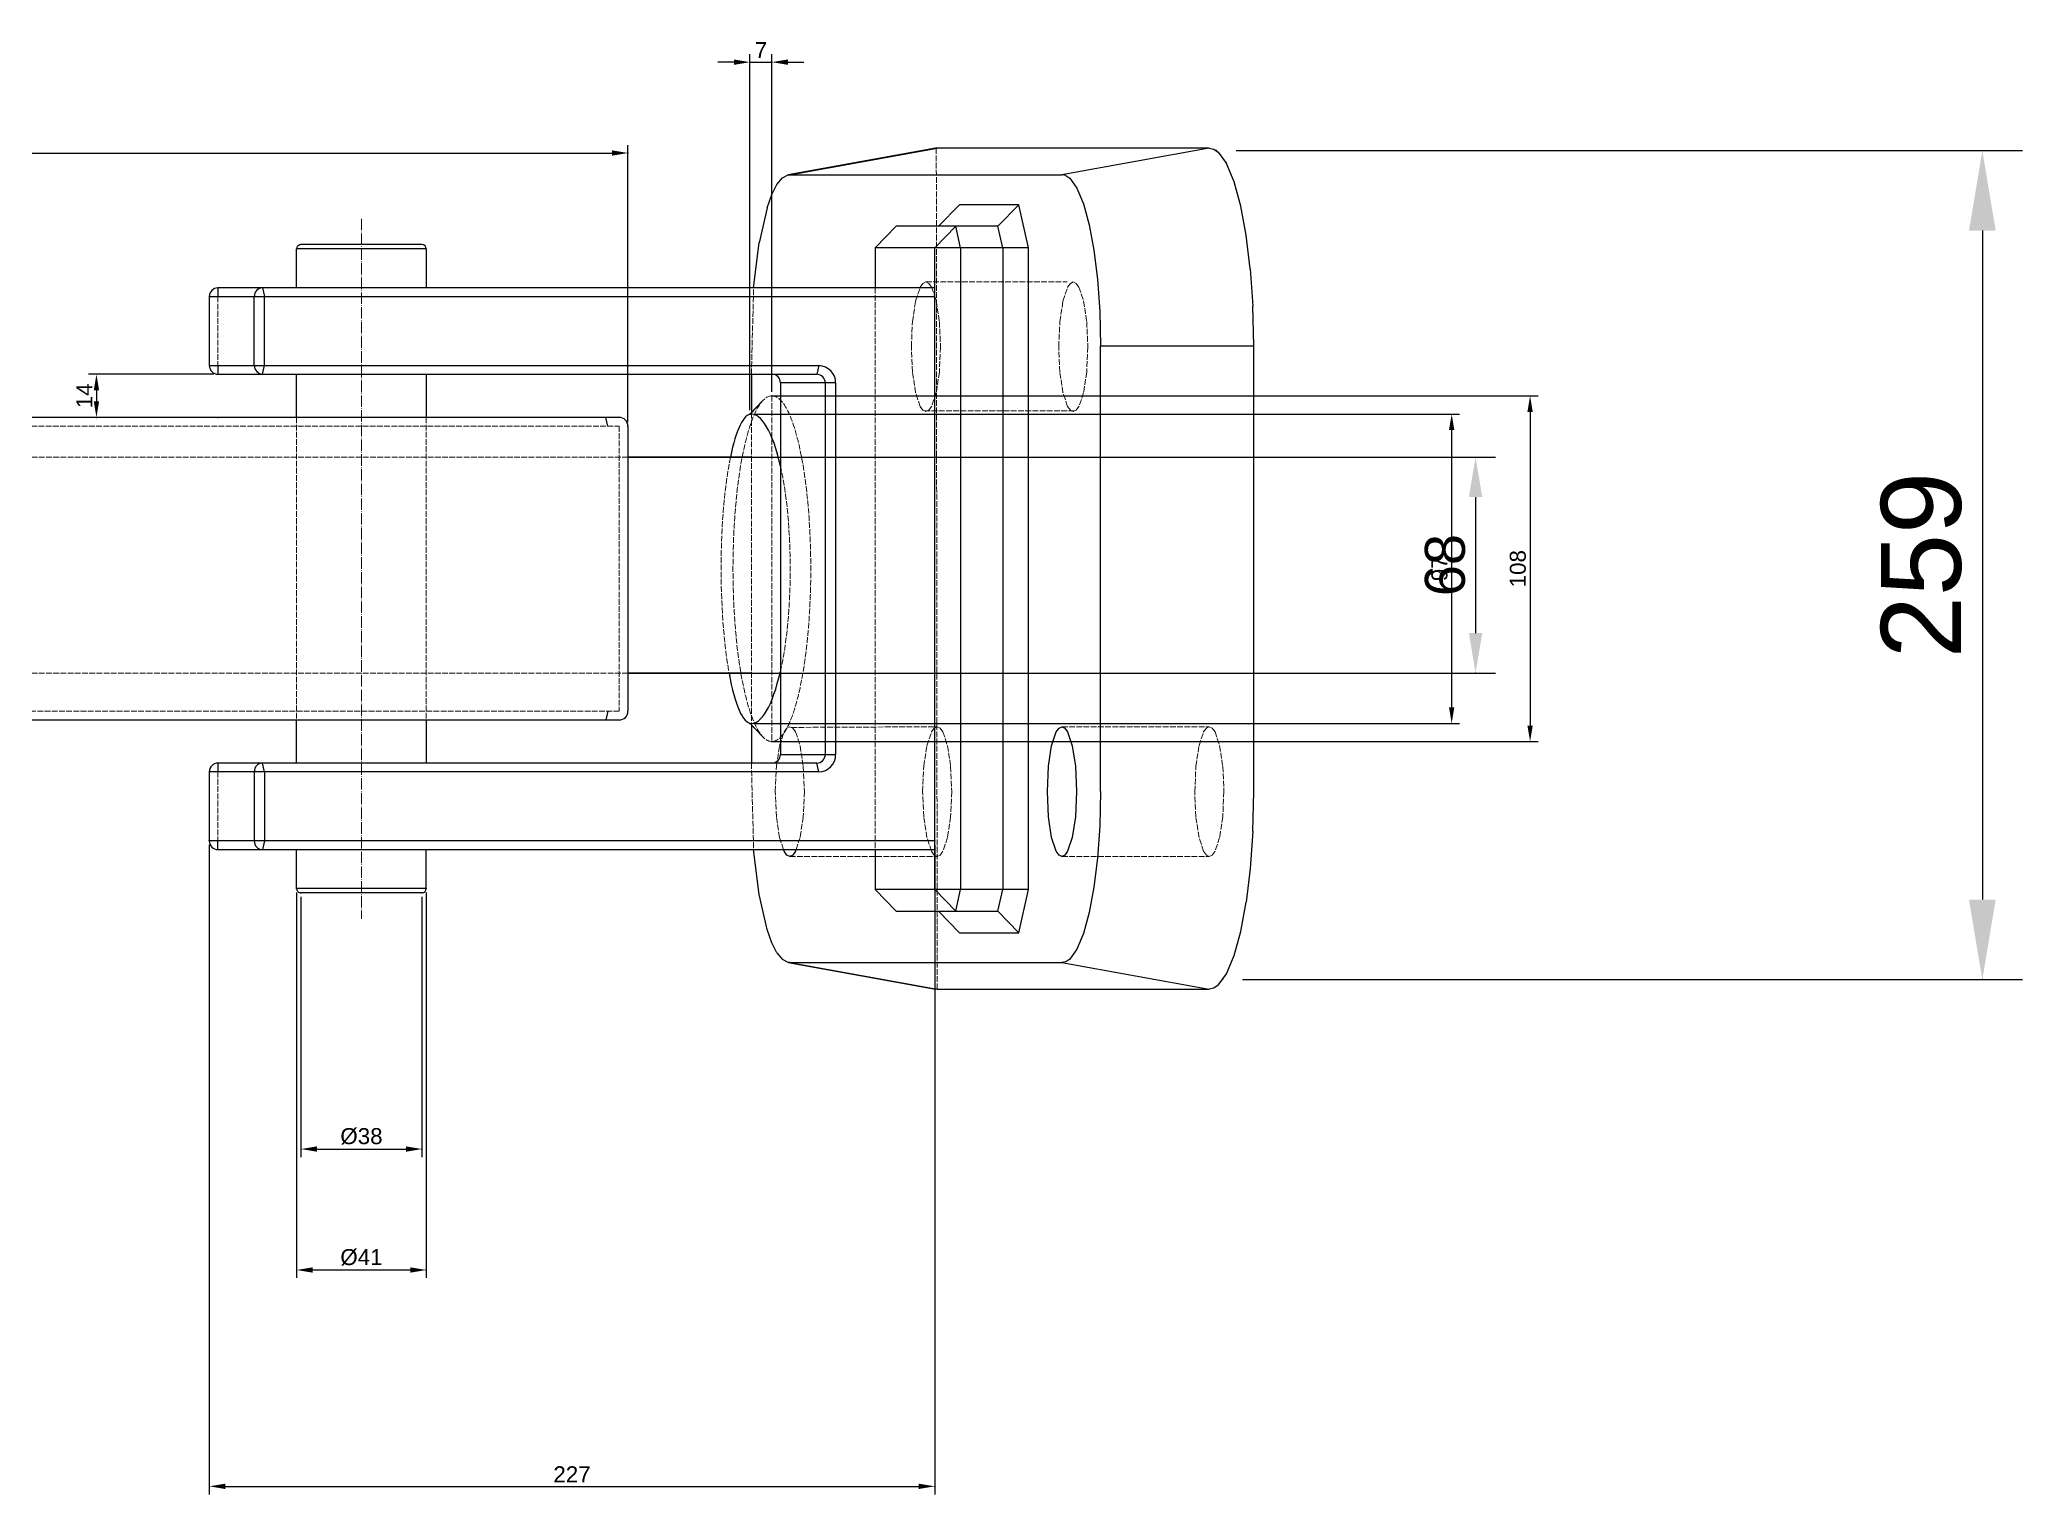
# Model space of a CAD drawing. Header units: millimetres. Extents: x -6198 to -2727, y 3560 to 4988.
# Drawn here: x -5147 to -4527, y 3560 to 4014 of the extents above; entities that cross this region are included whole.
import ezdxf

# ---------------------------------------------------------------- set-up
doc = ezdxf.new("R2010")
doc.units = ezdxf.units.MM
doc.header["$LTSCALE"] = 0.3
doc.linetypes.add('ACAD_ISO02W100', pattern=[15, 12, -3])
doc.linetypes.add('ACAD_ISO04W100', pattern=[30, 24, -3, 0, -3])
doc.layers.add('Ax', color=7, linetype='Continuous')
for name, color, linetype, lineweight in [('Cotas', 1, 'Continuous', 20), ('LCL', 7, 'Continuous', 25), ('LTCE', 7, 'ACAD_ISO02W100', 20), ('LTPE', 7, 'ACAD_ISO04W100', 20)]:
    doc.layers.add(name, color=color, linetype=linetype, lineweight=lineweight)
doc.styles.get("Standard").update_dxf_attribs({"font": 'arial.ttf'})
doc.dimstyles.new('ISO-25 Annotative', dxfattribs={"dimtxt": 2.5, "dimasz": 2.5, "dimexe": 1.25, "dimexo": 0.625, "dimtad": 1, "dimdec": 0, "dimtxsty": 'Standard', "dimcen": 2.5, "dimadec": 0, "dimazin": 0, "dimtfac": 1, "dimtdec": 0, "dimtmove": 0, "dimatfit": 3, "dimfxl": 1, "dimarcsym": 0})

# ---------------------------------------------------------------- blocks, each defined once
blk = doc.blocks.new('*D19')
at = {"layer": 'Ax', "color": 0, "ltscale": 0.5}
for p in [(-5093.99, 3764.03), (-4867.34, 3764.03), (-4867.34, 3562.33)]:
    blk.add_point(p, dxfattribs=at)
at = {"layer": 'Cotas', "color": 0, "lineweight": -2, "ltscale": 0.5}
for p, q in [((-5093.99, 3762.78), (-5093.99, 3559.83)), ((-4867.34, 3762.78), (-4867.34, 3559.83)), ((-5088.99, 3562.33), (-4872.34, 3562.33))]:
    blk.add_line(p, q, dxfattribs=at)
at = {"layer": 'Cotas', "color": 0, "ltscale": 0.5}
for points in [[(-5088.99, 3563.16), (-5088.99, 3561.49), (-5093.99, 3562.33)], [(-4872.34, 3563.16), (-4872.34, 3561.49), (-4867.34, 3562.33)]]:
    blk.add_solid(points, dxfattribs=at)
at = {"layer": 'Cotas', "color": 0, "ltscale": 0.5, "insert": (-4980.66, 3566.09), "char_height": 5, "attachment_point": 5}
blk.add_mtext('227', dxfattribs=at)
blk = doc.blocks.new('*D20')
at = {"layer": 'Ax', "color": 0, "ltscale": 0.5}
for p in [(-4924.65, 3897.4), (-4925.06, 3800.76), (-4705.8, 3800.76)]:
    blk.add_point(p, dxfattribs=at)
at = {"layer": 'Cotas', "color": 0, "lineweight": -2, "ltscale": 0.5}
for p, q in [((-4923.4, 3897.4), (-4703.3, 3897.4)), ((-4705.8, 3892.4), (-4705.8, 3805.76)), ((-4923.81, 3800.76), (-4703.3, 3800.76))]:
    blk.add_line(p, q, dxfattribs=at)
at = {"layer": 'Cotas', "color": 0, "ltscale": 0.5}
for points in [[(-4706.63, 3892.4), (-4704.96, 3892.4), (-4705.8, 3897.4)], [(-4706.63, 3805.76), (-4704.96, 3805.76), (-4705.8, 3800.76)]]:
    blk.add_solid(points, dxfattribs=at)
at = {"layer": 'Cotas', "color": 0, "ltscale": 0.5, "insert": (-4709.6, 3849.08), "char_height": 5, "attachment_point": 5, "rotation": 90}
blk.add_mtext('97', dxfattribs=at)
blk = doc.blocks.new('*D21')
at = {"layer": 'Ax', "color": 0, "ltscale": 0.5}
for p in [(-4918.21, 3903.1), (-4918.21, 3795.08), (-4681.29, 3795.08)]:
    blk.add_point(p, dxfattribs=at)
at = {"layer": 'Cotas', "color": 0, "lineweight": -2, "ltscale": 0.5}
for p, q in [((-4916.96, 3903.1), (-4678.79, 3903.1)), ((-4681.29, 3898.1), (-4681.29, 3800.08)), ((-4916.96, 3795.08), (-4678.79, 3795.08))]:
    blk.add_line(p, q, dxfattribs=at)
at = {"layer": 'Cotas', "color": 0, "ltscale": 0.5}
for points in [[(-4682.13, 3898.1), (-4680.46, 3898.1), (-4681.29, 3903.1)], [(-4682.13, 3800.08), (-4680.46, 3800.08), (-4681.29, 3795.08)]]:
    blk.add_solid(points, dxfattribs=at)
at = {"layer": 'Cotas', "color": 0, "ltscale": 0.5, "insert": (-4685.1, 3849.09), "char_height": 5, "attachment_point": 5, "rotation": 90}
blk.add_mtext('108', dxfattribs=at)
blk = doc.blocks.new('*D31')
at = {"layer": 'Ax', "color": 0, "ltscale": 0.5}
for p in [(-4918.21, 4007.39), (-4918.21, 3903.1), (-4925.06, 3897.38)]:
    blk.add_point(p, dxfattribs=at)
at = {"layer": 'Cotas', "color": 0, "lineweight": -2, "ltscale": 0.5}
for p, q in [((-4925.06, 3898.63), (-4925.06, 4009.89)), ((-4918.21, 3904.35), (-4918.21, 4009.89)), ((-4930.06, 4007.39), (-4935.06, 4007.39)), ((-4925.06, 4007.39), (-4918.21, 4007.39)), ((-4913.21, 4007.39), (-4908.21, 4007.39))]:
    blk.add_line(p, q, dxfattribs=at)
at = {"layer": 'Cotas', "color": 0, "ltscale": 0.5}
for points in [[(-4930.06, 4008.23), (-4930.06, 4006.56), (-4925.06, 4007.39)], [(-4913.21, 4008.23), (-4913.21, 4006.56), (-4918.21, 4007.39)]]:
    blk.add_solid(points, dxfattribs=at)
at = {"layer": 'Cotas', "color": 0, "ltscale": 0.5, "insert": (-4921.63, 4011.14), "char_height": 5, "attachment_point": 5}
blk.add_mtext('7', dxfattribs=at)
blk = doc.blocks.new('*D35')
at = {"layer": 'Ax', "color": 0, "ltscale": 0.5}
for p in [(-4963.2, 3979), (-5597.8, 3893.73), (-4963.2, 3893.65)]:
    blk.add_point(p, dxfattribs=at)
at = {"layer": 'Cotas', "color": 0, "lineweight": -2, "ltscale": 0.5}
for p, q in [((-5597.8, 3894.98), (-5597.8, 3981.5)), ((-5592.8, 3979), (-4968.2, 3979)), ((-4963.2, 3894.9), (-4963.2, 3981.5))]:
    blk.add_line(p, q, dxfattribs=at)
at = {"layer": 'Cotas', "color": 0, "ltscale": 0.5}
for points in [[(-5592.8, 3979.84), (-5592.8, 3978.17), (-5597.8, 3979)], [(-4968.2, 3979.84), (-4968.2, 3978.17), (-4963.2, 3979)]]:
    blk.add_solid(points, dxfattribs=at)
at = {"layer": 'Cotas', "color": 0, "ltscale": 0.5, "insert": (-5280.5, 3982.81), "char_height": 5, "attachment_point": 5}
blk.add_mtext('635', dxfattribs=at)
blk = doc.blocks.new('*D43')
at = {"layer": 'Ax', "color": 0, "ltscale": 0.5}
for p in [(-5091.29, 3909.85), (-5129.26, 3896.35), (-5091.29, 3896.35)]:
    blk.add_point(p, dxfattribs=at)
at = {"layer": 'Cotas', "color": 0, "lineweight": -2, "ltscale": 0.5}
for p, q in [((-5092.54, 3909.85), (-5131.76, 3909.85)), ((-5129.26, 3904.85), (-5129.26, 3901.35)), ((-5092.54, 3896.35), (-5131.76, 3896.35))]:
    blk.add_line(p, q, dxfattribs=at)
at = {"layer": 'Cotas', "color": 0, "ltscale": 0.5}
for points in [[(-5130.09, 3904.85), (-5128.43, 3904.85), (-5129.26, 3909.85)], [(-5130.09, 3901.35), (-5128.43, 3901.35), (-5129.26, 3896.35)]]:
    blk.add_solid(points, dxfattribs=at)
at = {"layer": 'Cotas', "color": 0, "ltscale": 0.5, "insert": (-5133.02, 3903.1), "char_height": 5, "attachment_point": 5, "rotation": 90}
blk.add_mtext('14', dxfattribs=at)
blk = doc.blocks.new('*D46')
at = {"layer": 'Ax', "color": 0, "ltscale": 0.5}
for p in [(-5066.7, 3749.17), (-5026.2, 3749.17), (-5026.2, 3629.94)]:
    blk.add_point(p, dxfattribs=at)
at = {"layer": 'Cotas', "color": 0, "lineweight": -2, "ltscale": 0.5}
for p, q in [((-5066.7, 3747.92), (-5066.7, 3627.44)), ((-5026.2, 3747.92), (-5026.2, 3627.44)), ((-5061.7, 3629.94), (-5031.2, 3629.94))]:
    blk.add_line(p, q, dxfattribs=at)
at = {"layer": 'Cotas', "color": 0, "ltscale": 0.5}
for points in [[(-5061.7, 3630.77), (-5061.7, 3629.1), (-5066.7, 3629.94)], [(-5031.2, 3630.77), (-5031.2, 3629.1), (-5026.2, 3629.94)]]:
    blk.add_solid(points, dxfattribs=at)
at = {"layer": 'Cotas', "color": 0, "ltscale": 0.5, "insert": (-5046.45, 3633.88), "char_height": 5, "attachment_point": 5}
blk.add_mtext('%%C41', dxfattribs=at)
blk = doc.blocks.new('*D47')
at = {"layer": 'Ax', "color": 0, "ltscale": 0.5}
for p in [(-5065.35, 3747.82), (-5027.55, 3747.82), (-5027.55, 3667.73)]:
    blk.add_point(p, dxfattribs=at)
at = {"layer": 'Cotas', "color": 0, "lineweight": -2, "ltscale": 0.5}
for p, q in [((-5065.35, 3746.57), (-5065.35, 3665.23)), ((-5027.55, 3746.57), (-5027.55, 3665.23)), ((-5060.35, 3667.73), (-5032.55, 3667.73))]:
    blk.add_line(p, q, dxfattribs=at)
at = {"layer": 'Cotas', "color": 0, "ltscale": 0.5}
for points in [[(-5060.35, 3668.57), (-5060.35, 3666.9), (-5065.35, 3667.73)], [(-5032.55, 3668.57), (-5032.55, 3666.9), (-5027.55, 3667.73)]]:
    blk.add_solid(points, dxfattribs=at)
at = {"layer": 'Cotas', "color": 0, "ltscale": 0.5, "insert": (-5046.45, 3671.68), "char_height": 5, "attachment_point": 5}
blk.add_mtext('%%C38', dxfattribs=at)
blk = doc.blocks.new('*D52')
at = {"layer": 'Ax', "color": 0, "ltscale": 0.5}
for p in [(-4965.9, 3883.99), (-4965.9, 3816.48), (-4698.33, 3816.48)]:
    blk.add_point(p, dxfattribs=at)
at = {"layer": 'Cotas', "color": 0, "lineweight": -2, "ltscale": 0.5}
for p, q in [((-4962.78, 3883.99), (-4692.08, 3883.99)), ((-4698.33, 3871.49), (-4698.33, 3828.98)), ((-4962.78, 3816.48), (-4692.08, 3816.48))]:
    blk.add_line(p, q, dxfattribs=at)
at = {"layer": 'Cotas', "color": 0, "ltscale": 0.5}
for points in [[(-4700.41, 3871.49), (-4696.24, 3871.49), (-4698.33, 3883.99)], [(-4700.41, 3828.98), (-4696.24, 3828.98), (-4698.33, 3816.48)]]:
    blk.add_solid(points, dxfattribs=at)
at = {"layer": 'Cotas', "color": 0, "ltscale": 0.5, "insert": (-4707.83, 3850.23), "char_height": 12.5, "attachment_point": 5, "rotation": 90}
blk.add_mtext('68', dxfattribs=at)
blk = doc.blocks.new('*D409')
at = {"layer": 'Ax', "color": 0, "ltscale": 0.5, "transparency": 16777216}
for p in [(-4779.41, 3979.74), (-4777.41, 3720.71), (-4539.98, 3720.71)]:
    blk.add_point(p, dxfattribs=at)
at = {"layer": 'Cotas', "color": 0, "lineweight": -2, "ltscale": 0.5, "transparency": 16777216}
for p, q in [((-4773.16, 3979.74), (-4527.48, 3979.74)), ((-4539.98, 3954.74), (-4539.98, 3745.71)), ((-4771.16, 3720.71), (-4527.48, 3720.71))]:
    blk.add_line(p, q, dxfattribs=at)
at = {"layer": 'Cotas', "color": 0, "ltscale": 0.5, "transparency": 16777216}
for points in [[(-4544.15, 3954.74), (-4535.81, 3954.74), (-4539.98, 3979.74)], [(-4544.15, 3745.71), (-4535.81, 3745.71), (-4539.98, 3720.71)]]:
    blk.add_solid(points, dxfattribs=at)
at = {"layer": 'Cotas', "color": 0, "ltscale": 0.5, "transparency": 16777216, "insert": (-4558.99, 3850.22), "char_height": 25, "attachment_point": 5, "rotation": 90}
blk.add_mtext('259', dxfattribs=at)

msp = doc.modelspace()

# ---------------------------------------------------------------- linework, layer by layer
at = {"layer": 'LCL'}
for p, q in [((-4867.12, 3980.48), (-4913.09, 3972.15)), ((-4912.6, 3972.2), (-4866.55, 3980.53)), ((-4866.55, 3980.53), (-4867.12, 3980.48)), ((-4781.52, 3980.53), (-4866.55, 3980.53)), ((-4781.52, 3980.53), (-4827.57, 3972.2)), ((-4781.52, 3980.53), (-4780.1, 3980.21)), ((-4780.1, 3980.21), (-4778.72, 3979.27)), ((-4778.72, 3979.27), (-4776.11, 3975.67)), ((-4916.61, 3969.14), (-4914.89, 3971.22)), ((-4914.89, 3971.22), (-4913.09, 3972.15)), ((-4913.09, 3972.15), (-4912.6, 3972.2)), ((-4912.6, 3972.2), (-4827.57, 3972.2)), ((-4826.34, 3971.92), (-4827.57, 3972.2)), ((-4826.34, 3971.92), (-4825.14, 3971.11)), ((-4773.75, 3969.97), (-4776.11, 3975.67)), ((-4919.71, 3961.84), (-4918.22, 3965.99)), ((-4918.22, 3965.99), (-4916.61, 3969.14)), ((-4825.14, 3971.11), (-4822.88, 3968)), ((-4822.88, 3968), (-4820.84, 3963.07)), ((-4771.69, 3962.43), (-4773.75, 3969.97)), ((-4919.71, 3961.84), (-4922.21, 3950.88)), ((-4859.61, 3962.85), (-4866.19, 3956.09)), ((-4841.03, 3962.85), (-4859.61, 3962.85)), ((-4847.61, 3956.09), (-4841.03, 3962.85)), ((-4837.99, 3949.34), (-4841.03, 3962.85)), ((-4820.84, 3963.07), (-4819.06, 3956.54)), ((-4769.99, 3953.28), (-4771.69, 3962.43)), ((-4879.35, 3956.09), (-4885.92, 3949.34)), ((-4847.61, 3956.09), (-4879.35, 3956.09)), ((-4860.76, 3956.09), (-4867.34, 3949.34)), ((-4859.24, 3949.34), (-4860.76, 3956.09)), ((-4846.09, 3949.34), (-4847.61, 3956.09)), ((-4819.06, 3956.54), (-4817.59, 3948.62)), ((-4768.71, 3942.78), (-4769.99, 3953.28)), ((-5066.7, 3936.85), (-5066.7, 3949.01)), ((-5026.2, 3949.01), (-5066.7, 3949.01)), ((-5027.55, 3950.36), (-5065.35, 3950.36)), ((-5026.2, 3949.01), (-5026.2, 3936.85)), ((-4923.91, 3936.85), (-4922.21, 3950.88)), ((-4885.92, 3949.34), (-4885.92, 3936.85)), ((-4837.99, 3949.34), (-4885.92, 3949.34)), ((-4867.34, 3748.84), (-4867.34, 3949.34)), ((-4859.24, 3949.34), (-4859.24, 3748.84)), ((-4846.09, 3949.34), (-4846.09, 3748.84)), ((-4837.99, 3748.84), (-4837.99, 3949.34)), ((-4817.59, 3948.62), (-4816.48, 3939.54)), ((-4768.71, 3942.78), (-4767.9, 3931.18)), ((-5093.99, 3934.15), (-5093.99, 3912.55)), ((-5093.99, 3934.15), (-4867.34, 3934.15)), ((-4867.34, 3936.85), (-5091.29, 3936.85)), ((-5079.96, 3912.55), (-5079.96, 3934.15)), ((-5077.32, 3936.85), (-5076.72, 3934.15)), ((-5076.72, 3912.55), (-5076.72, 3934.15)), ((-4816.48, 3939.54), (-4815.78, 3929.5)), ((-4815.78, 3929.5), (-4815.54, 3918.73)), ((-4767.62, 3918.73), (-4767.9, 3931.18)), ((-4815.54, 3918.73), (-4767.62, 3918.73)), ((-4815.54, 3779.46), (-4815.54, 3918.73)), ((-4767.62, 3779.46), (-4767.62, 3918.73)), ((-5093.99, 3912.55), (-4903.54, 3912.55)), ((-5091.29, 3909.85), (-4904.15, 3909.85)), ((-5077.32, 3909.85), (-5076.72, 3912.55)), ((-5066.7, 3896.35), (-5066.7, 3909.85)), ((-5026.2, 3909.85), (-5026.2, 3896.35)), ((-4924.62, 3909.85), (-4924.62, 3897.83)), ((-4903.54, 3912.55), (-4904.15, 3909.85)), ((-4918.21, 3903.1), (-4915.55, 3903.1)), ((-4915.55, 3907.15), (-4915.55, 3791.03)), ((-4898.28, 3907.15), (-4915.55, 3907.15)), ((-4901.52, 3907.15), (-4901.52, 3791.03)), ((-4898.28, 3907.15), (-4898.28, 3791.03)), ((-4925.06, 3897.38), (-4921.01, 3901.64)), ((-4925.06, 3897.38), (-4924.62, 3897.83)), ((-4924.62, 3897.83), (-4921.01, 3901.64)), ((-4965.9, 3896.35), (-5595.1, 3896.35)), ((-4969.48, 3893.65), (-4970.09, 3896.35)), ((-4963.2, 3893.65), (-4963.2, 3804.53)), ((-4924.62, 3883.99), (-4963.2, 3883.99)), ((-4924.62, 3816.48), (-4963.2, 3816.48)), ((-4969.48, 3804.53), (-4970.09, 3801.83)), ((-5595.1, 3801.83), (-4965.9, 3801.83)), ((-5066.7, 3788.33), (-5066.7, 3801.83)), ((-5026.2, 3801.83), (-5026.2, 3788.33)), ((-4925.06, 3800.8), (-4921.01, 3796.54)), ((-4924.62, 3800.35), (-4921.01, 3796.54)), ((-4924.62, 3800.35), (-4924.62, 3788.33)), ((-4830.79, 3793.78), (-4829.34, 3798.12)), ((-4829.34, 3798.12), (-4828.48, 3799.3)), ((-4828.48, 3799.3), (-4827.57, 3799.71)), ((-4827.57, 3799.71), (-4826.65, 3799.3)), ((-4826.65, 3799.3), (-4825.79, 3798.12)), ((-4825.79, 3798.12), (-4824.34, 3793.78)), ((-4918.21, 3795.08), (-4915.55, 3795.08)), ((-4831.76, 3787.34), (-4830.79, 3793.78)), ((-4824.34, 3793.78), (-4823.37, 3787.34)), ((-5093.99, 3785.63), (-5093.99, 3764.03)), ((-4903.54, 3785.63), (-5093.99, 3785.63)), ((-4904.15, 3788.33), (-5091.29, 3788.33)), ((-5079.96, 3785.63), (-5079.96, 3764.03)), ((-5076.72, 3785.63), (-5077.32, 3788.33)), ((-5076.72, 3785.63), (-5076.72, 3764.03)), ((-4915.55, 3791.03), (-4898.28, 3791.03)), ((-4903.54, 3785.63), (-4904.15, 3788.33)), ((-4832.12, 3779.46), (-4831.76, 3787.34)), ((-4823.37, 3787.34), (-4823.01, 3779.46)), ((-4831.76, 3771.57), (-4832.12, 3779.46)), ((-4823.01, 3779.46), (-4823.37, 3771.57)), ((-4815.54, 3779.46), (-4815.78, 3768.68)), ((-4767.9, 3767), (-4767.62, 3779.46)), ((-4830.79, 3765.13), (-4831.76, 3771.57)), ((-4823.37, 3771.57), (-4824.34, 3765.13)), ((-4815.78, 3768.68), (-4816.48, 3758.64)), ((-4767.9, 3767), (-4768.71, 3755.4)), ((-4867.34, 3764.03), (-5093.99, 3764.03)), ((-5091.29, 3761.33), (-4867.34, 3761.33)), ((-5076.72, 3764.03), (-5077.32, 3761.33)), ((-5066.7, 3749.18), (-5066.7, 3761.33)), ((-5026.2, 3749.18), (-5026.2, 3761.33)), ((-4922.21, 3747.31), (-4923.91, 3761.33)), ((-4885.92, 3761.33), (-4885.92, 3748.84)), ((-4829.34, 3760.79), (-4830.79, 3765.13)), ((-4828.48, 3759.61), (-4829.34, 3760.79)), ((-4825.79, 3760.79), (-4826.65, 3759.61)), ((-4824.34, 3765.13), (-4825.79, 3760.79)), ((-4827.57, 3759.2), (-4828.48, 3759.61)), ((-4826.65, 3759.61), (-4827.57, 3759.2)), ((-4816.48, 3758.64), (-4817.59, 3749.56)), ((-4768.71, 3755.4), (-4769.99, 3744.9)), ((-5026.2, 3749.18), (-5066.7, 3749.18)), ((-4885.92, 3748.84), (-4879.35, 3742.09)), ((-4837.99, 3748.84), (-4885.92, 3748.84)), ((-4860.76, 3742.09), (-4867.34, 3748.84)), ((-4860.76, 3742.09), (-4859.24, 3748.84)), ((-4847.61, 3742.09), (-4846.09, 3748.84)), ((-4841.03, 3735.34), (-4837.99, 3748.84)), ((-4817.59, 3749.56), (-4819.06, 3741.65)), ((-5027.55, 3747.82), (-5065.35, 3747.82)), ((-4919.71, 3736.34), (-4922.21, 3747.31)), ((-4879.35, 3742.09), (-4847.61, 3742.09)), ((-4866.19, 3742.09), (-4859.61, 3735.34)), ((-4841.03, 3735.34), (-4847.61, 3742.09)), ((-4771.69, 3735.75), (-4769.99, 3744.9)), ((-4918.22, 3732.19), (-4919.71, 3736.34)), ((-4819.06, 3741.65), (-4820.84, 3735.12)), ((-4773.75, 3728.21), (-4771.69, 3735.75)), ((-4916.61, 3729.04), (-4918.22, 3732.19)), ((-4859.61, 3735.34), (-4841.03, 3735.34)), ((-4822.88, 3730.19), (-4825.14, 3727.07)), ((-4820.84, 3735.12), (-4822.88, 3730.19)), ((-4916.61, 3729.04), (-4914.89, 3726.96)), ((-4913.09, 3726.03), (-4914.89, 3726.96)), ((-4913.09, 3726.03), (-4867.12, 3717.7)), ((-4912.6, 3725.98), (-4913.09, 3726.03)), ((-4912.6, 3725.98), (-4827.57, 3725.98)), ((-4912.6, 3725.98), (-4866.55, 3717.65)), ((-4826.34, 3726.26), (-4827.57, 3725.98)), ((-4827.57, 3725.98), (-4781.52, 3717.65)), ((-4825.14, 3727.07), (-4826.34, 3726.26)), ((-4776.11, 3722.51), (-4773.75, 3728.21)), ((-4866.55, 3717.65), (-4867.12, 3717.7)), ((-4866.55, 3717.65), (-4781.52, 3717.65)), ((-4780.1, 3717.97), (-4781.52, 3717.65)), ((-4778.72, 3718.91), (-4780.1, 3717.97)), ((-4778.72, 3718.91), (-4776.11, 3722.51))]:
    msp.add_line(p, q, dxfattribs=at)
at = {"layer": 'LCL', "ltscale": 0.3}
for p, q in [((-5091.29, 3936.85), (-5091.29, 3934.15)), ((-5091.29, 3934.15), (-5091.29, 3934.15)), ((-5091.29, 3912.55), (-5091.29, 3909.85))]:
    msp.add_line(p, q, dxfattribs=at)
at = {"layer": 'LCL', "ltscale": 0.5}
for p, q in [((-5091.29, 3788.33), (-5091.29, 3785.63)), ((-5091.29, 3761.33), (-5091.29, 3764.03)), ((-4914.37, 3760.79), (-4914.55, 3761.33)), ((-4913.51, 3759.61), (-4914.37, 3760.79)), ((-4910.82, 3760.79), (-4911.68, 3759.61)), ((-4910.82, 3760.79), (-4910.65, 3761.33)), ((-4912.6, 3759.2), (-4913.51, 3759.61)), ((-4911.68, 3759.61), (-4912.6, 3759.2))]:
    msp.add_line(p, q, dxfattribs=at)
at = {"layer": 'LCL', "ltscale": 0.3}
for centre, radius, start, end in [((-5065.35, 3949.01), 1.35, 89.94752, 180.05248), ((-5027.55, 3949.01), 1.35, 0.02089, 89.97911), ((-5091.29, 3934.15), 2.7, 89.98421, 180.01579), ((-5077.29, 3934.19), 2.67, 90.77229, 180.73694), ((-5091.15, 3912.69), 2.84, 182.73026, 267.26974), ((-5077.14, 3912.66), 2.81, 182.18688, 266.3039), ((-4918.1, 3907.3), 2.55, 356.73637, 90.26577), ((-4904.19, 3907.18), 2.67, 359.31232, 89.23724), ((-4903.61, 3907.22), 5.33, 359.26921, 89.25096), ((-4965.9, 3893.65), 2.7, 0.02089, 89.97911), ((-4965.9, 3804.53), 2.7, 270.02089, 359.97911), ((-5091.29, 3785.63), 2.7, 89.98421, 180.01579), ((-4918.25, 3791.03), 2.7, 272.97559, 0.02227), ((-4904.19, 3791), 2.67, 270.76276, 0.68768), ((-4903.61, 3790.96), 5.33, 270.74904, 0.73079), ((-5091.29, 3764.03), 2.7, 179.98421, 270.01579), ((-5065.35, 3749.17), 1.35, 179.94752, 270.05248), ((-5027.55, 3749.18), 1.35, 270.02089, 359.97911)]:
    msp.add_arc(centre, radius, start, end, dxfattribs=at)
at = {"layer": 'LCL', "ltscale": 0.5}
for centre, start, end in [((-5077.29, 3785.67), 90.77229, 180.73694), ((-5077.29, 3763.99), 179.26306, 269.22771)]:
    msp.add_arc(centre, 2.67, start, end, dxfattribs=at)
for centre, ratio, start_param, end_param in [((-4924.62, 3849.09), 0.195532, 0, 0.764166), ((-4924.65, 3849.07), 0.251402, 5.4372, 6.316697), ((-4924.62, 3849.09), 0.195532, 2.31135, 3.143686), ((-4924.65, 3849.07), 0.251402, 3.107475, 3.987016)]:
    msp.add_ellipse(centre, major_axis=(0, 48.34), ratio=ratio, start_param=start_param, end_param=end_param, dxfattribs=at)
at = {"layer": 'LTCE', "ltscale": 0.5}
for p, q in [((-4866.83, 3980.5), (-4866.55, 3717.65)), ((-5091.29, 3934.15), (-5091.29, 3912.55)), ((-4924.62, 3909.85), (-4923.91, 3936.85)), ((-4885.92, 3936.85), (-4885.92, 3761.33)), ((-4870.07, 3938.69), (-4825.89, 3938.69)), ((-4918.21, 3903.1), (-4918.21, 3795.08)), ((-4924.62, 3897.83), (-4924.62, 3800.35)), ((-4870.53, 3898.38), (-4823.66, 3898.38)), ((-5595.1, 3893.65), (-4965.9, 3893.65)), ((-5066.7, 3896.35), (-5066.7, 3801.83)), ((-5026.2, 3896.35), (-5026.2, 3801.83)), ((-4965.9, 3893.65), (-4965.9, 3804.53)), ((-4963.2, 3883.99), (-5219.83, 3883.99)), ((-4963.2, 3816.48), (-5219.83, 3816.48)), ((-4965.9, 3804.53), (-5595.1, 3804.53)), ((-4915.82, 3793.78), (-4914.37, 3798.12)), ((-4914.37, 3798.12), (-4913.51, 3799.3)), ((-4913.51, 3799.3), (-4912.6, 3799.71)), ((-4912.6, 3799.71), (-4911.68, 3799.3)), ((-4912.14, 3799.5), (-4866.55, 3799.71)), ((-4911.68, 3799.3), (-4910.82, 3798.12)), ((-4910.82, 3798.12), (-4909.38, 3793.78)), ((-4827.57, 3799.71), (-4781.52, 3799.71)), ((-4784.74, 3793.78), (-4783.29, 3798.12)), ((-4783.29, 3798.12), (-4782.44, 3799.3)), ((-4782.44, 3799.3), (-4781.52, 3799.71)), ((-4781.52, 3799.71), (-4780.6, 3799.3)), ((-4780.6, 3799.3), (-4779.74, 3798.12)), ((-4779.74, 3798.12), (-4778.3, 3793.78)), ((-4916.79, 3787.34), (-4915.82, 3793.78)), ((-4909.38, 3793.78), (-4908.4, 3787.34)), ((-4785.72, 3787.34), (-4784.74, 3793.78)), ((-4778.3, 3793.78), (-4777.32, 3787.34)), ((-5091.29, 3785.63), (-5091.29, 3764.03)), ((-4924.62, 3788.33), (-4923.91, 3761.33)), ((-4917.15, 3779.46), (-4916.79, 3787.34)), ((-4908.4, 3787.34), (-4908.04, 3779.46)), ((-4786.07, 3779.46), (-4785.72, 3787.34)), ((-4777.32, 3787.34), (-4776.96, 3779.46)), ((-4916.79, 3771.57), (-4917.15, 3779.46)), ((-4908.04, 3779.46), (-4908.4, 3771.57)), ((-4785.72, 3771.57), (-4786.07, 3779.46)), ((-4776.96, 3779.46), (-4777.32, 3771.57)), ((-4915.82, 3765.13), (-4916.79, 3771.57)), ((-4908.4, 3771.57), (-4909.38, 3765.13)), ((-4784.74, 3765.13), (-4785.72, 3771.57)), ((-4777.32, 3771.57), (-4778.3, 3765.13)), ((-4914.55, 3761.33), (-4915.82, 3765.13)), ((-4909.38, 3765.13), (-4910.65, 3761.33)), ((-4783.29, 3760.79), (-4784.74, 3765.13)), ((-4782.44, 3759.61), (-4783.29, 3760.79)), ((-4779.74, 3760.79), (-4780.6, 3759.61)), ((-4778.3, 3765.13), (-4779.74, 3760.79)), ((-4912.6, 3759.2), (-4866.55, 3759.2)), ((-4827.57, 3759.2), (-4781.52, 3759.2)), ((-4781.52, 3759.2), (-4782.44, 3759.61)), ((-4780.6, 3759.61), (-4781.52, 3759.2))]:
    msp.add_line(p, q, dxfattribs=at)
for points in [[(-4871.84, 3937.09), (-4870.99, 3938.27), (-4870.07, 3938.69), (-4869.15, 3938.27), (-4868.3, 3937.09), (-4866.85, 3932.75), (-4865.87, 3926.32), (-4865.52, 3918.43), (-4865.87, 3910.55), (-4866.85, 3904.11), (-4868.3, 3899.77), (-4869.15, 3898.59), (-4870.07, 3898.18), (-4870.99, 3898.59), (-4871.84, 3899.77), (-4873.29, 3904.11), (-4874.27, 3910.55), (-4874.63, 3918.43), (-4874.27, 3926.32), (-4873.29, 3932.75)], [(-4825.8, 3937.09), (-4824.94, 3938.27), (-4824.02, 3938.69), (-4823.11, 3938.27), (-4822.25, 3937.09), (-4820.8, 3932.75), (-4819.83, 3926.32), (-4819.47, 3918.43), (-4819.83, 3910.55), (-4820.8, 3904.11), (-4822.25, 3899.77), (-4823.11, 3898.59), (-4824.02, 3898.18), (-4824.94, 3898.59), (-4825.8, 3899.77), (-4827.25, 3904.11), (-4828.22, 3910.55), (-4828.58, 3918.43), (-4828.22, 3926.32), (-4827.25, 3932.75)], [(-4868.32, 3798.12), (-4867.47, 3799.3), (-4866.55, 3799.71), (-4865.63, 3799.3), (-4864.78, 3798.12), (-4863.33, 3793.78), (-4862.35, 3787.34), (-4861.99, 3779.46), (-4862.35, 3771.57), (-4863.33, 3765.13), (-4864.78, 3760.79), (-4865.63, 3759.61), (-4866.55, 3759.2), (-4867.47, 3759.61), (-4868.32, 3760.79), (-4869.77, 3765.13), (-4870.75, 3771.57), (-4871.1, 3779.46), (-4870.75, 3787.34), (-4869.77, 3793.78)]]:
    msp.add_lwpolyline(points, close=True, dxfattribs=at)
msp.add_ellipse((-4918.21, 3849.09), major_axis=(0, 54.01), ratio=0.225, dxfattribs=at)
for ratio, start_param, end_param in [(0.195532, 0.764166, 2.31135), (0.251402, 3.984349, 5.439868), (0.251402, 3.107475, 3.141312)]:
    msp.add_ellipse((-4924.62, 3849.09), major_axis=(0, 48.34), ratio=ratio, start_param=start_param, end_param=end_param, dxfattribs=at)
at = {"layer": 'LTPE', "ltscale": 0.5}
msp.add_line((-5046.45, 3958.46), (-5046.45, 3739.72), dxfattribs=at)

# ---------------------------------------------------------------- dimensions: what is measured, and where the dimension line sits
at = {"layer": 'Cotas', "ltscale": 0.5}
for base, p1, p2, picture, middle in [((-4918.21, 4007.39), (-4925.06, 3897.38), (-4918.21, 3903.1), '*D31', (-4921.63, 4011.14)), ((-4963.2, 3979), (-5597.8, 3893.73), (-4963.2, 3893.65), '*D35', (-5280.5, 3982.81))]:
    dim = msp.add_linear_dim(base=base, p1=p1, p2=p2, dimstyle='ISO-25 Annotative', dxfattribs=at)
    dim.commit()
    dim.dimension.update_dxf_attribs({"geometry": picture, "text_midpoint": middle})
for base, p1, p2, picture, middle in [((-4539.98, 3720.71), (-4779.41, 3979.74), (-4777.41, 3720.71), '*D409', (-4558.99, 3850.22)), ((-5129.2594, 3896.3481), (-5091.2888, 3909.8502), (-5091.2888, 3896.3481), '*D43', (-5133.0197, 3903.0991)), ((-4681.29, 3795.08), (-4918.21, 3903.1), (-4918.21, 3795.08), '*D21', (-4685.1, 3849.09)), ((-4705.8, 3800.76), (-4924.65, 3897.4), (-4925.06, 3800.76), '*D20', (-4709.6, 3849.08))]:
    dim = msp.add_linear_dim(base=base, p1=p1, p2=p2, angle=90, dimstyle='ISO-25 Annotative', dxfattribs=at)
    dim.commit()
    dim.dimension.update_dxf_attribs({"geometry": picture, "text_midpoint": middle})
dim = msp.add_linear_dim(base=(-4698.33, 3816.48), p1=(-4965.9, 3883.99), p2=(-4965.9, 3816.48), angle=90, dimstyle='ISO-25 Annotative', dxfattribs=at)
dim.commit()
dim.dimension.update_dxf_attribs({"geometry": '*D52', "text_midpoint": (-4698.33, 3850.23), "dimtype": 160})
dim = msp.add_linear_dim(base=(-4867.34, 3562.33), p1=(-5093.99, 3764.03), p2=(-4867.34, 3764.03), dimstyle='ISO-25 Annotative', dxfattribs=at)
dim.commit()
dim.dimension.update_dxf_attribs({"geometry": '*D19', "text_midpoint": (-4980.66, 3562.33), "dimtype": 160})
for base, p1, p2, picture, middle in [((-5026.1952, 3629.9367), (-5066.7015, 3749.174), (-5026.1952, 3749.174), '*D46', (-5046.4484, 3633.8794)), ((-5027.55, 3667.73), (-5065.35, 3747.82), (-5027.55, 3747.82), '*D47', (-5046.45, 3671.68))]:
    dim = msp.add_linear_dim(base=base, p1=p1, p2=p2, text='%%C<>', dimstyle='ISO-25 Annotative', dxfattribs=at)
    dim.commit()
    dim.dimension.update_dxf_attribs({"geometry": picture, "text_midpoint": middle})

doc.saveas('drawing.dxf')
